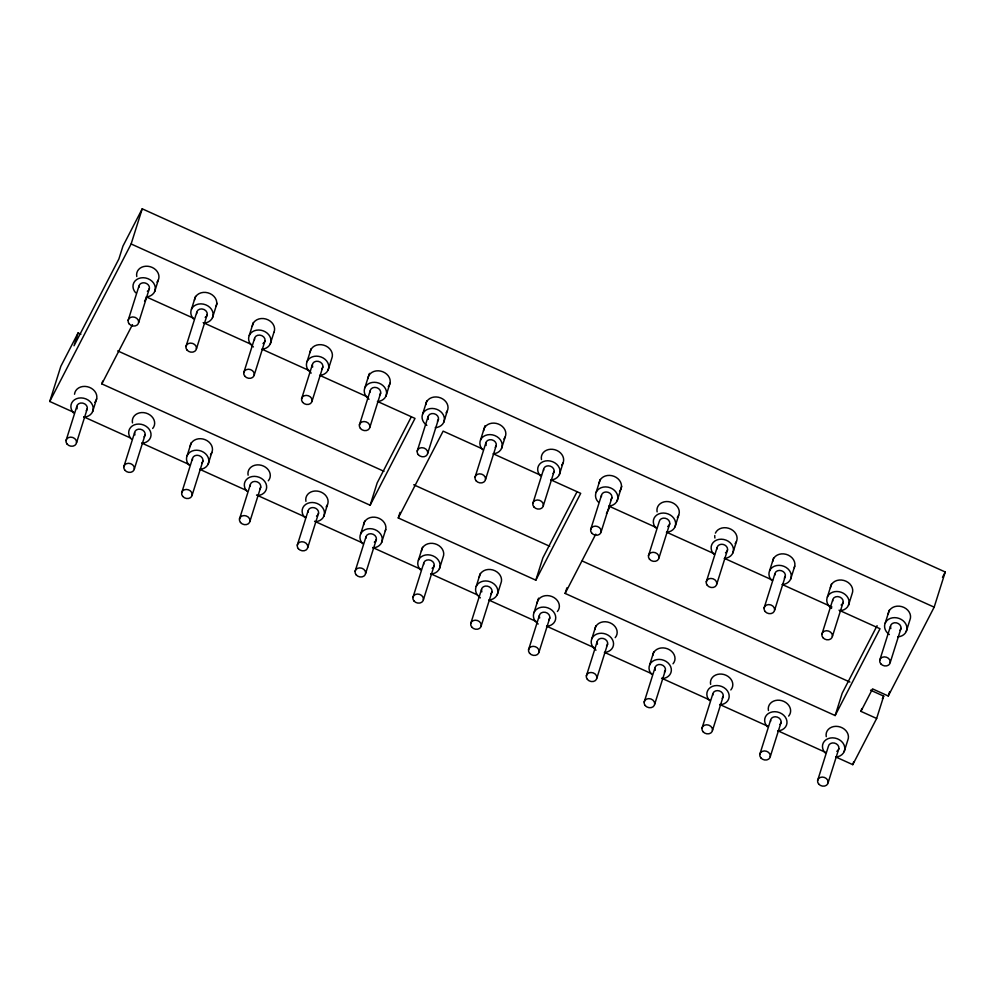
<?xml version="1.0" encoding="UTF-8"?>
<svg xmlns="http://www.w3.org/2000/svg" width="995" height="995" viewBox="0 0 995 995"><rect width="100%" height="100%" fill="white"/><g stroke="black" fill="none" stroke-linecap="round" stroke-linejoin="round"><path stroke-width="1.49" d="M73.829 412.353L49.75 401.47L60.832 366.309L78.07 332.964L80.894 334.245M78.07 332.964L74.028 345.787L118.89 258.961L122.932 246.138L142.223 208.813L945.25 572.001L934.168 607.161L888.261 695.99L872.54 688.876L860.924 711.363L876.645 718.465L852.777 764.657L835.788 756.971M66.031 440.598L76.802 406.433M49.75 401.47L131.129 243.974L142.223 208.813M76.516 442.8L87.299 408.634M92.572 411.719L96.652 398.784M378.287 401.806L415.002 418.41L370.14 505.236L101.838 383.896L102.721 381.097M128.131 320.402L138.902 286.237M138.628 322.604L149.399 288.438M154.685 291.523L158.304 280.03M123.84 466.754L134.611 432.589M134.337 468.956L145.108 434.79M191.438 309.308L195.517 296.373M185.953 346.558L196.724 312.393M196.45 348.76L207.221 314.582M212.495 317.679L217.034 303.301M187.147 455.648L191.227 442.713M181.65 492.898L192.433 458.732M192.147 495.1L202.918 460.934M208.204 464.018L211.823 452.526M249.26 335.452L253.327 322.517M243.763 372.702L254.533 338.536M254.26 374.904L265.031 340.738M270.317 343.822L273.936 332.33M239.472 519.054L250.242 484.876M249.969 521.243L260.74 487.077M307.069 361.595L311.149 348.673M301.572 398.858L312.355 364.68M312.069 401.047L322.853 366.881M328.126 369.966L331.758 358.474A11.343 9.44 17.5 0 0 323.599 345.128A11.343 9.44 17.5 0 0 310.079 352.479M297.281 545.198L308.052 511.032M307.778 547.399L318.549 513.233M323.835 516.318L327.454 504.826M364.879 387.751L369.419 373.374M359.394 425.002L370.165 390.836M369.891 427.203L380.662 393.037M385.948 396.122L390.015 383.187M360.588 534.091L364.667 521.156M370.14 505.236L377.18 482.898L411.358 416.743M355.103 571.341L365.874 537.176M365.588 573.543L376.371 539.377M381.645 542.462L385.724 529.527M422.701 413.895L426.78 400.96M417.203 451.145L427.974 416.98M551.218 480.025L580.707 493.358L535.832 580.184L398.274 517.96L400.027 512.375M427.701 453.347L438.472 419.181M443.758 422.266L447.377 410.773M418.397 560.247L422.477 547.312M412.913 597.497L423.683 563.332M423.41 599.699L434.181 565.521M439.467 568.618L443.086 557.113A11.343 9.44 17.5 0 0 434.927 543.78A11.343 9.44 17.5 0 0 421.42 551.118M480.51 440.051L485.038 425.673M475.025 477.301L485.796 443.136M485.523 479.503L496.294 445.325M501.567 448.409L505.199 436.917M476.219 586.391L480.299 573.456M470.722 623.641L481.505 589.475M481.219 625.843L491.99 591.677M497.276 594.761L500.895 583.269A11.343 9.44 17.5 0 0 492.736 569.924A11.343 9.44 17.5 0 0 479.229 577.262M532.835 503.445L543.606 469.279M543.332 505.647L554.103 471.481M559.389 474.565L563.008 463.073M535.832 580.184L542.884 557.834L577.063 491.692M534.029 612.534L538.556 598.169M528.544 649.797L539.315 615.619M539.041 651.986L549.812 617.82M596.142 492.338L600.221 479.416M839.021 610.184L880.015 628.728L835.153 715.554L565.135 593.43L566.901 587.846M590.644 529.589L601.428 495.423M601.142 531.79L611.925 497.624M617.198 500.709L621.726 486.344M591.851 638.69L595.918 625.755M586.353 675.941L597.124 641.775M596.851 678.142L607.622 643.976M648.466 555.745L659.237 521.579A5.373 4.465 17.5 0 1 667.172 519.004A5.373 4.465 17.5 0 1 667.682 526.579M658.964 557.946L669.735 523.78M675.02 526.865L678.64 515.36M649.66 664.834L653.74 651.899M644.175 702.084L654.946 667.919M654.66 704.286L665.444 670.12M706.276 581.888L717.047 547.723M716.773 584.09L727.544 549.924M732.83 553.009L736.449 541.516M701.985 728.24L712.756 694.075M712.482 730.442L723.253 696.264M769.583 570.782L773.662 557.859M764.098 608.044L774.869 573.866M774.595 610.233L785.366 576.068M790.639 579.152L794.719 566.23M759.794 754.384L770.578 720.218M770.292 756.586L781.063 722.42M827.405 596.938L831.472 584.003M821.907 634.188L832.678 600.022M832.405 636.39L843.175 602.224M848.461 605.308L852.081 593.816A11.343 9.44 17.5 0 0 843.922 580.471A11.343 9.44 17.5 0 0 830.415 587.809M835.153 715.554L842.193 693.216L877.092 625.681M817.616 780.528L828.387 746.362A5.373 4.465 17.5 0 1 836.31 743.8A5.373 4.465 17.5 0 1 836.832 751.374M828.114 782.729L838.885 748.563M844.17 751.648L847.79 740.156A11.343 9.44 17.5 0 0 838.188 726.499A11.343 9.44 17.5 0 0 826.26 736.661M885.214 623.081L889.294 610.146M860.924 711.363L861.807 708.564M879.717 660.332L890.5 626.166M852.777 764.657L853.71 761.735M890.214 662.533L900.997 628.367M876.645 718.465L883.697 696.127L870.588 690.207M906.271 631.452L909.903 619.96A11.343 9.44 17.5 0 0 901.744 606.614A11.343 9.44 17.5 0 0 888.224 613.965M888.261 695.99L889.592 691.799M101.838 383.896L132.472 324.631M144.573 301.199L146.713 297.07L193.304 318.139M398.274 517.96L443.136 431.133L482.438 448.907M565.135 593.43L595.756 534.166M606.44 513.495L609.997 506.604L656.65 527.711M942.489 577.336L945.25 572.001M882.366 698.701L883.697 696.127M131.129 243.974L934.168 607.161M203.191 322.616L251.2 344.332M262.493 349.432L310.502 371.147M320.39 375.625L366.993 396.694M493.669 453.994L541.392 475.573M666.55 532.176L714.609 553.916M724.509 558.394L772.58 580.135M782.468 584.612L831.944 606.987M117.721 350.899L383.983 471.319M413.721 484.776L549.688 546.267M582.262 561.006L849.941 682.072M83.742 416.843L130.482 437.974M141.812 443.098L189.958 464.876M199.871 469.366L246.611 490.498M256.523 494.988L306.099 517.412M314.594 521.256L362.752 543.034M372.665 547.511L420.81 569.289M430.735 573.779L477.463 594.91M536.952 621.813L488.794 600.035A11.343 9.44 17.5 0 0 496.866 587.411A11.343 9.44 17.5 0 0 479.515 582.622A11.343 9.44 17.5 0 0 480.374 597.871M546.864 626.303L595.022 648.081M604.935 652.558L651.663 673.702M661.588 678.192L709.733 699.97M719.646 704.448L767.804 726.226M777.717 730.716L825.875 752.494M425.711 404.778A11.343 9.44 17.5 0 1 440.623 397.9A11.343 9.44 17.5 0 1 446.046 412.863M594.861 629.561A11.343 9.44 17.5 0 1 609.773 622.696A11.343 9.44 17.5 0 1 615.196 637.646M652.67 655.717A11.343 9.44 17.5 0 1 667.595 648.839A11.343 9.44 17.5 0 1 673.018 663.802M136.775 276.535A11.343 9.44 17.5 0 1 150.145 266.685A11.343 9.44 17.5 0 1 156.974 282.12M252.27 326.323A11.343 9.44 17.5 0 1 265.777 318.985A11.343 9.44 17.5 0 1 273.948 332.318M248.116 475.187A11.343 9.44 17.5 0 1 261.486 465.337A11.343 9.44 17.5 0 1 268.314 480.759M657.11 511.878A11.343 9.44 17.5 0 1 670.481 502.027A11.343 9.44 17.5 0 1 677.309 517.45M74.525 394.231A11.343 9.44 17.5 0 1 89.45 387.353A11.343 9.44 17.5 0 1 94.873 402.316M710.629 684.373A11.343 9.44 17.5 0 1 723.999 674.523A11.343 9.44 17.5 0 1 730.827 689.945M715.405 533.133A11.343 9.44 17.5 0 1 731.039 529.265A11.343 9.44 17.5 0 1 735.118 543.606M714.92 538.021A11.343 9.44 17.5 0 1 714.783 535.521M194.448 300.179A11.343 9.44 17.5 0 1 207.967 292.841A11.343 9.44 17.5 0 1 216.126 306.161M483.52 430.922A11.343 9.44 17.5 0 1 498.445 424.057A11.343 9.44 17.5 0 1 503.868 439.006M772.593 561.665A11.343 9.44 17.5 0 1 786.112 554.327A11.343 9.44 17.5 0 1 794.271 567.647M132.484 422.887A11.343 9.44 17.5 0 1 145.855 413.037A11.343 9.44 17.5 0 1 152.683 428.459M363.598 524.974A11.343 9.44 17.5 0 1 377.117 517.624A11.343 9.44 17.5 0 1 385.276 530.957M367.889 378.622A11.343 9.44 17.5 0 1 382.814 371.757A11.343 9.44 17.5 0 1 388.237 386.707M190.157 446.519A11.343 9.44 17.5 0 1 205.082 439.653A11.343 9.44 17.5 0 1 210.505 454.603M541.479 459.578A11.343 9.44 17.5 0 1 554.849 449.728A11.343 9.44 17.5 0 1 561.678 465.15M537.039 603.418A11.343 9.44 17.5 0 1 551.964 596.54A11.343 9.44 17.5 0 1 557.387 611.502M599.152 483.222A11.343 9.44 17.5 0 1 614.077 476.344A11.343 9.44 17.5 0 1 619.499 491.306M305.925 501.331A11.343 9.44 17.5 0 1 319.296 491.48A11.343 9.44 17.5 0 1 326.124 506.903M768.438 710.517A11.343 9.44 17.5 0 1 781.809 700.667A11.343 9.44 17.5 0 1 788.649 716.089M890.836 628.529A5.373 4.465 17.5 0 1 896.47 622.845A5.373 4.465 17.5 0 1 899.928 630.432M889.368 634.561A11.343 9.44 17.5 0 1 888.51 619.313A11.343 9.44 17.5 0 1 905.86 624.101A11.343 9.44 17.5 0 1 897.739 636.875M825.104 752.879A11.343 9.44 17.5 0 1 827.989 738.688A11.343 9.44 17.5 0 1 844.121 745.093A11.343 9.44 17.5 0 1 835.626 757.071M365.861 538.357A5.373 4.465 17.5 0 1 373.175 534.29A5.373 4.465 17.5 0 1 374.319 542.188M362.59 543.693A11.343 9.44 17.5 0 1 365.476 529.502A11.343 9.44 17.5 0 1 381.607 535.907A11.343 9.44 17.5 0 1 373.113 547.872M774.856 575.06A5.373 4.465 17.5 0 1 781.523 570.732A5.373 4.465 17.5 0 1 784.296 578.132M771.585 580.383A11.343 9.44 17.5 0 1 774.471 566.192A11.343 9.44 17.5 0 1 790.602 572.61A11.343 9.44 17.5 0 1 782.107 584.575M712.743 695.256A5.373 4.465 17.5 0 1 719.41 690.928A5.373 4.465 17.5 0 1 722.183 698.328M709.472 700.579A11.343 9.44 17.5 0 1 712.37 686.388A11.343 9.44 17.5 0 1 728.502 692.806A11.343 9.44 17.5 0 1 720.007 704.771M726.487 551.989A5.373 4.465 17.5 0 1 725.492 552.735M717.047 548.904A5.373 4.465 17.5 0 1 723.029 544.402A5.373 4.465 17.5 0 1 727.183 551.031M713.763 554.24A11.343 9.44 17.5 0 1 716.661 540.049A11.343 9.44 17.5 0 1 732.793 546.454A11.343 9.44 17.5 0 1 724.298 558.419M543.593 470.461A5.373 4.465 17.5 0 1 550.26 466.133A5.373 4.465 17.5 0 1 553.033 473.545M540.322 475.797A11.343 9.44 17.5 0 1 543.22 461.605A11.343 9.44 17.5 0 1 559.352 468.011A11.343 9.44 17.5 0 1 550.857 479.976M481.841 591.838A5.373 4.465 17.5 0 1 487.475 586.154A5.373 4.465 17.5 0 1 490.933 593.741M486.132 445.486A5.373 4.465 17.5 0 1 491.766 439.802A5.373 4.465 17.5 0 1 495.224 447.389M482.513 449.64A11.343 9.44 17.5 0 1 485.398 435.449A11.343 9.44 17.5 0 1 501.53 441.867A11.343 9.44 17.5 0 1 493.035 453.832M832.666 601.204A5.373 4.465 17.5 0 1 839.991 597.137A5.373 4.465 17.5 0 1 841.123 605.022M831.559 608.405A11.343 9.44 17.5 0 1 830.701 593.157A11.343 9.44 17.5 0 1 848.038 597.945A11.343 9.44 17.5 0 1 839.929 610.719M370.152 392.018A5.373 4.465 17.5 0 1 376.819 387.689A5.373 4.465 17.5 0 1 379.592 395.102M369.046 399.219A11.343 9.44 17.5 0 1 368.175 383.971A11.343 9.44 17.5 0 1 385.525 388.759A11.343 9.44 17.5 0 1 377.416 401.532M317.48 515.298A5.373 4.465 17.5 0 1 316.497 516.032M308.052 512.214A5.373 4.465 17.5 0 1 314.034 507.699A5.373 4.465 17.5 0 1 318.189 514.34M304.768 517.549A11.343 9.44 17.5 0 1 307.666 503.346A11.343 9.44 17.5 0 1 323.798 509.763A11.343 9.44 17.5 0 1 315.303 521.728M134.947 434.939A5.373 4.465 17.5 0 1 140.594 429.255A5.373 4.465 17.5 0 1 144.039 436.855M131.328 439.094A11.343 9.44 17.5 0 1 134.213 424.902A11.343 9.44 17.5 0 1 150.357 431.32A11.343 9.44 17.5 0 1 141.862 443.285M601.415 496.604A5.373 4.465 17.5 0 1 608.082 492.289A5.373 4.465 17.5 0 1 610.855 499.689M598.144 501.94A11.343 9.44 17.5 0 1 601.03 487.749A11.343 9.44 17.5 0 1 617.161 494.167A11.343 9.44 17.5 0 1 608.666 506.132M539.651 617.982A5.373 4.465 17.5 0 1 545.285 612.298A5.373 4.465 17.5 0 1 548.742 619.885M538.196 624.014A11.343 9.44 17.5 0 1 537.325 608.766A11.343 9.44 17.5 0 1 554.675 613.554A11.343 9.44 17.5 0 1 546.553 626.328M423.671 564.513A5.373 4.465 17.5 0 1 430.997 560.434A5.373 4.465 17.5 0 1 432.128 568.332M420.4 569.837A11.343 9.44 17.5 0 1 423.298 555.645A11.343 9.44 17.5 0 1 439.429 562.063A11.343 9.44 17.5 0 1 430.935 574.028M428.323 419.343A5.373 4.465 17.5 0 1 433.957 413.659A5.373 4.465 17.5 0 1 437.414 421.246M426.855 425.375A11.343 9.44 17.5 0 1 425.997 410.127A11.343 9.44 17.5 0 1 443.347 414.915A11.343 9.44 17.5 0 1 435.225 427.676M192.421 459.914A5.373 4.465 17.5 0 1 199.087 455.586A5.373 4.465 17.5 0 1 201.861 462.998M189.137 465.25A11.343 9.44 17.5 0 1 192.035 451.058A11.343 9.44 17.5 0 1 208.166 457.464A11.343 9.44 17.5 0 1 199.672 469.429M312.691 367.043A5.373 4.465 17.5 0 1 318.325 361.359A5.373 4.465 17.5 0 1 321.783 368.946M311.224 373.075A11.343 9.44 17.5 0 1 310.365 357.827A11.343 9.44 17.5 0 1 327.716 362.615A11.343 9.44 17.5 0 1 319.594 375.389M655.282 670.282A5.373 4.465 17.5 0 1 660.916 664.598A5.373 4.465 17.5 0 1 664.374 672.185M651.663 674.436A11.343 9.44 17.5 0 1 654.548 660.245A11.343 9.44 17.5 0 1 670.68 666.65A11.343 9.44 17.5 0 1 662.185 678.615M655.954 528.084A11.343 9.44 17.5 0 1 658.839 513.893A11.343 9.44 17.5 0 1 674.983 520.31A11.343 9.44 17.5 0 1 666.488 532.275M597.473 644.138A5.373 4.465 17.5 0 1 603.107 638.442A5.373 4.465 17.5 0 1 606.552 646.041M596.005 650.158A11.343 9.44 17.5 0 1 595.147 634.909A11.343 9.44 17.5 0 1 612.485 639.698A11.343 9.44 17.5 0 1 604.375 652.471M148.342 290.503A5.373 4.465 17.5 0 1 147.347 291.249M138.902 287.418A5.373 4.465 17.5 0 1 144.884 282.916A5.373 4.465 17.5 0 1 149.039 289.545M135.619 292.754A11.343 9.44 17.5 0 1 138.516 278.563A11.343 9.44 17.5 0 1 154.648 284.968A11.343 9.44 17.5 0 1 146.153 296.945M770.565 721.4A5.373 4.465 17.5 0 1 777.232 717.072A5.373 4.465 17.5 0 1 780.005 724.484M767.282 726.736A11.343 9.44 17.5 0 1 770.18 712.544A11.343 9.44 17.5 0 1 786.311 718.95A11.343 9.44 17.5 0 1 777.816 730.915M196.711 313.574A5.373 4.465 17.5 0 1 204.037 309.495A5.373 4.465 17.5 0 1 205.169 317.393M193.44 318.897A11.343 9.44 17.5 0 1 196.326 304.706A11.343 9.44 17.5 0 1 212.457 311.124A11.343 9.44 17.5 0 1 203.963 323.089M250.23 486.07A5.373 4.465 17.5 0 1 256.897 481.742A5.373 4.465 17.5 0 1 259.67 489.142M246.959 491.393A11.343 9.44 17.5 0 1 249.844 477.202A11.343 9.44 17.5 0 1 265.976 483.62A11.343 9.44 17.5 0 1 257.481 495.585M77.137 408.796A5.373 4.465 17.5 0 1 82.772 403.112A5.373 4.465 17.5 0 1 86.229 410.699M73.518 412.95A11.343 9.44 17.5 0 1 76.404 398.759A11.343 9.44 17.5 0 1 92.535 405.164A11.343 9.44 17.5 0 1 84.04 417.141M254.521 339.718A5.373 4.465 17.5 0 1 261.847 335.651A5.373 4.465 17.5 0 1 262.978 343.549M253.414 346.932A11.343 9.44 17.5 0 1 252.556 331.683A11.343 9.44 17.5 0 1 269.894 336.472A11.343 9.44 17.5 0 1 261.784 349.233M880.749 663.789A5.373 4.465 17.5 0 0 889.853 663.64A5.373 4.465 17.5 0 0 884.319 656.874A5.373 4.465 17.5 0 0 880.749 663.789M818.636 783.985A5.373 4.465 17.5 0 0 827.74 783.836A5.373 4.465 17.5 0 0 822.206 777.07A5.373 4.465 17.5 0 0 818.636 783.985M356.123 574.799A5.373 4.465 17.5 0 0 365.227 574.65A5.373 4.465 17.5 0 0 359.692 567.884A5.373 4.465 17.5 0 0 356.123 574.799M765.118 611.49A5.373 4.465 17.5 0 0 774.222 611.353A5.373 4.465 17.5 0 0 768.687 604.587A5.373 4.465 17.5 0 0 765.118 611.49M703.005 731.686A5.373 4.465 17.5 0 0 712.109 731.549A5.373 4.465 17.5 0 0 706.574 724.783A5.373 4.465 17.5 0 0 703.005 731.686M707.296 585.346A5.373 4.465 17.5 0 0 716.412 585.197A5.373 4.465 17.5 0 0 710.878 578.431A5.373 4.465 17.5 0 0 707.296 585.346M533.855 506.903A5.373 4.465 17.5 0 0 542.959 506.753A5.373 4.465 17.5 0 0 537.424 499.987A5.373 4.465 17.5 0 0 533.855 506.903M471.754 627.099A5.373 4.465 17.5 0 0 480.859 626.949A5.373 4.465 17.5 0 0 475.324 620.183A5.373 4.465 17.5 0 0 471.754 627.099M476.045 480.747A5.373 4.465 17.5 0 0 485.15 480.61A5.373 4.465 17.5 0 0 479.615 473.844A5.373 4.465 17.5 0 0 476.045 480.747M822.927 637.646A5.373 4.465 17.5 0 0 832.031 637.496A5.373 4.465 17.5 0 0 826.497 630.731A5.373 4.465 17.5 0 0 822.927 637.646M360.414 428.447A5.373 4.465 17.5 0 0 369.518 428.31A5.373 4.465 17.5 0 0 363.983 421.544A5.373 4.465 17.5 0 0 360.414 428.447M298.301 548.643A5.373 4.465 17.5 0 0 307.418 548.506A5.373 4.465 17.5 0 0 301.871 541.74A5.373 4.465 17.5 0 0 298.301 548.643M124.86 470.2A5.373 4.465 17.5 0 0 133.964 470.063A5.373 4.465 17.5 0 0 128.43 463.297A5.373 4.465 17.5 0 0 124.86 470.2M591.677 533.046A5.373 4.465 17.5 0 0 600.781 532.897A5.373 4.465 17.5 0 0 595.246 526.131A5.373 4.465 17.5 0 0 591.677 533.046M529.564 653.242A5.373 4.465 17.5 0 0 538.668 653.093A5.373 4.465 17.5 0 0 533.133 646.327A5.373 4.465 17.5 0 0 529.564 653.242M413.932 600.943A5.373 4.465 17.5 0 0 423.037 600.806A5.373 4.465 17.5 0 0 417.502 594.04A5.373 4.465 17.5 0 0 413.932 600.943M418.223 454.603A5.373 4.465 17.5 0 0 427.34 454.454A5.373 4.465 17.5 0 0 421.805 447.688A5.373 4.465 17.5 0 0 418.223 454.603M182.682 496.356A5.373 4.465 17.5 0 0 191.786 496.206A5.373 4.465 17.5 0 0 186.252 489.44A5.373 4.465 17.5 0 0 182.682 496.356M302.604 402.303A5.373 4.465 17.5 0 0 311.709 402.154A5.373 4.465 17.5 0 0 306.174 395.388A5.373 4.465 17.5 0 0 302.604 402.303M645.195 705.542A5.373 4.465 17.5 0 0 654.3 705.393A5.373 4.465 17.5 0 0 648.765 698.627A5.373 4.465 17.5 0 0 645.195 705.542M649.486 559.19A5.373 4.465 17.5 0 0 658.59 559.053A5.373 4.465 17.5 0 0 653.056 552.287A5.373 4.465 17.5 0 0 649.486 559.19M587.373 679.386A5.373 4.465 17.5 0 0 596.49 679.249A5.373 4.465 17.5 0 0 590.943 672.483A5.373 4.465 17.5 0 0 587.373 679.386M129.151 323.86A5.373 4.465 17.5 0 0 138.268 323.711A5.373 4.465 17.5 0 0 132.733 316.945A5.373 4.465 17.5 0 0 129.151 323.86M760.827 757.842A5.373 4.465 17.5 0 0 769.931 757.692A5.373 4.465 17.5 0 0 764.396 750.926A5.373 4.465 17.5 0 0 760.827 757.842M186.973 350.004A5.373 4.465 17.5 0 0 196.077 349.867A5.373 4.465 17.5 0 0 190.542 343.101A5.373 4.465 17.5 0 0 186.973 350.004M240.492 522.499A5.373 4.465 17.5 0 0 249.596 522.363A5.373 4.465 17.5 0 0 244.061 515.584A5.373 4.465 17.5 0 0 240.492 522.499M67.051 444.056A5.373 4.465 17.5 0 0 76.155 443.907A5.373 4.465 17.5 0 0 70.62 437.141A5.373 4.465 17.5 0 0 67.051 444.056M244.782 376.16A5.373 4.465 17.5 0 0 253.887 376.01A5.373 4.465 17.5 0 0 248.352 369.244A5.373 4.465 17.5 0 0 244.782 376.16"/></g></svg>
